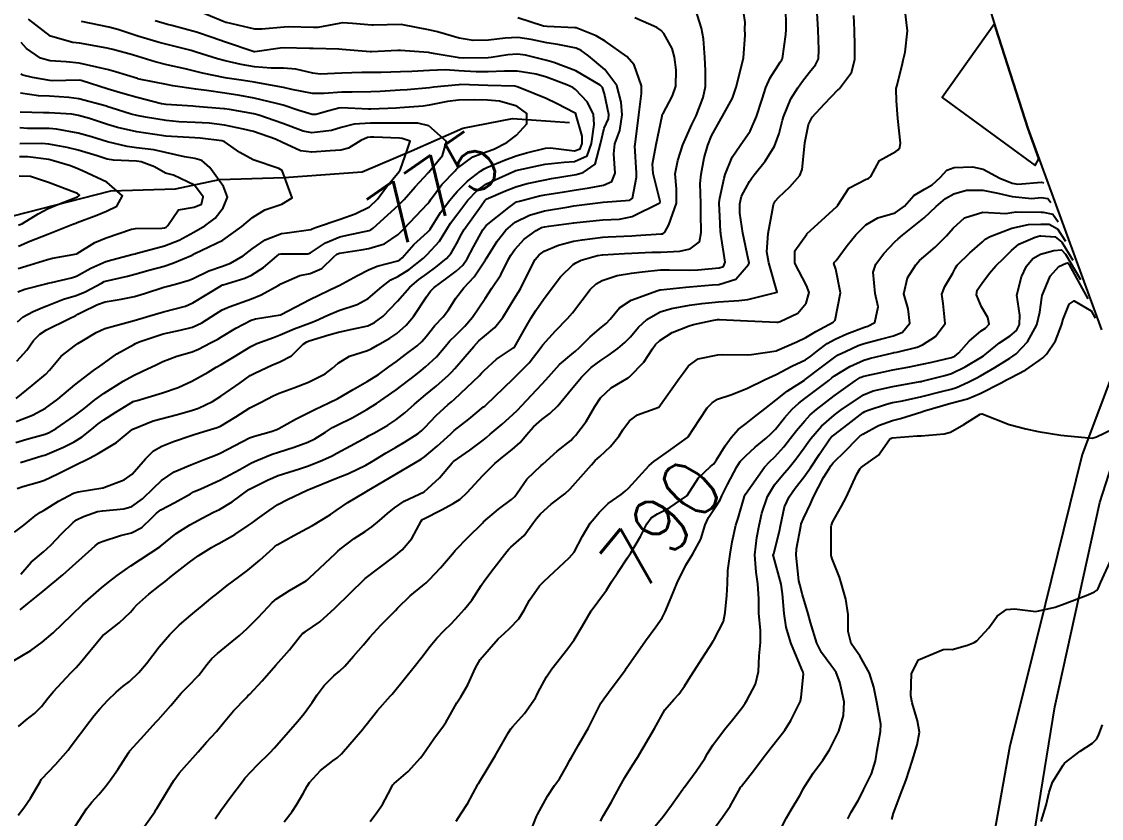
# Model space of a CAD drawing. Header units: metres. Extents: x 318500 to 325275, y 7408834 to 7428799.
# Drawn here: x 322319.3 to 322393.3, y 7422393.6 to 7422448.2 of the extents above; entities that cross this region are included whole.
import ezdxf
from ezdxf.enums import TextEntityAlignment as Align

# ---------------------------------------------------------------- set-up
doc = ezdxf.new("R2010")
doc.units = ezdxf.units.M
doc.header["$MEASUREMENT"] = 0
for name, color, linetype in [('Area', 45, 'Continuous'), ('Cotas', 45, 'Continuous'), ('Curvas de Nivel 1m', 11, 'Continuous'), ('Curvas de Nivel 5m', 15, 'Continuous'), ('Edificações', 30, 'Continuous'), ('Hidrografia', 140, 'Continuous'), ('Vias Primárias', 230, 'Continuous'), ('Vias Secundárias', 230, 'Continuous')]:
    doc.layers.add(name, color=color, linetype=linetype)
doc.styles.add('Style-STANDARD', font='STANDARD.shx')

msp = doc.modelspace()

# ---------------------------------------------------------------- linework, layer by layer
at = {"layer": 'Area'}
msp.add_lwpolyline([(322383.931, 7422454.502), (322386.035, 7422447.733), (322388.225, 7422440.897), (322393.268, 7422427.097)], dxfattribs=at)
at = {"layer": 'Curvas de Nivel 1m', "flags": 128}
for points, elevation in [([(322318.72, 7422404.399), (322319.94, 7422405.145), (322320.734, 7422405.713), (322321.466, 7422406.339), (322322.759, 7422407.578), (322323.511, 7422408.309), (322324.787, 7422409.43), (322325.265, 7422409.813), (322325.862, 7422410.279), (322326.41, 7422410.668), (322326.807, 7422410.925), (322328.789, 7422412.24), (322328.806, 7422412.255), (322329.9, 7422413.158), (322330.843, 7422413.746), (322331.141, 7422413.912), (322331.676, 7422414.202), (322332.452, 7422414.601), (322332.859, 7422414.8), (322333.736, 7422415.308), (322334.88, 7422416.16), (322336.198, 7422416.836), (322336.89, 7422417.117), (322338.357, 7422417.58), (322338.896, 7422417.757), (322339.764, 7422418.097), (322340.537, 7422418.454), (322340.909, 7422418.649), (322341.83, 7422419.157), (322342.925, 7422419.742), (322343.13, 7422419.854), (322343.486, 7422420.052), (322344.403, 7422420.573), (322344.943, 7422420.924), (322345.558, 7422421.414), (322346.221, 7422422.011), (322346.966, 7422422.643), (322347.715, 7422423.25), (322348.55, 7422423.984), (322348.768, 7422424.197), (322348.987, 7422424.441), (322349.699, 7422425.27), (322350.281, 7422425.961), (322350.631, 7422426.34), (322351.021, 7422426.673), (322351.723, 7422427.246), (322352.277, 7422427.931), (322353.053, 7422429.212), (322353.318, 7422429.656), (322353.472, 7422429.916), (322354.017, 7422430.969), (322354.491, 7422431.906), (322354.755, 7422432.244), (322355.099, 7422432.489), (322356.094, 7422432.897), (322357.109, 7422433.158), (322357.707, 7422433.265), (322359.114, 7422433.444), (322359.482, 7422433.469), (322361.116, 7422433.537), (322361.384, 7422433.548), (322363.118, 7422433.661), (322363.227, 7422433.68), (322363.379, 7422433.786), (322363.639, 7422434.296), (322364.171, 7422435.775), (322364.178, 7422436.752), (322364.086, 7422437.776), (322364.258, 7422438.699), (322364.598, 7422439.769), (322365.214, 7422441.15), (322365.417, 7422441.559), (322365.508, 7422441.757), (322365.985, 7422443.007), (322366.155, 7422443.751), (322366.152, 7422444.866), (322366.104, 7422445.752), (322366.012, 7422447.034), (322365.883, 7422447.754), (322365.326, 7422449.484)], 782), ([(322319.072, 7422393.868), (322319.479, 7422394.361), (322319.923, 7422395.024), (322320.608, 7422396.2), (322320.665, 7422396.294), (322320.71, 7422396.348), (322321.633, 7422397.327), (322322.495, 7422398.322), (322322.642, 7422398.507), (322323.986, 7422400.3), (322324.286, 7422400.675), (322324.673, 7422401.137), (322325.225, 7422401.742), (322325.784, 7422402.279), (322326.28, 7422402.691), (322326.701, 7422403.022), (322327.342, 7422403.629), (322327.858, 7422404.253), (322328.731, 7422405.38), (322329.461, 7422406.229), (322330.097, 7422406.872), (322330.758, 7422407.434), (322331.187, 7422407.782), (322331.679, 7422408.201), (322332.28, 7422408.693), (322332.784, 7422409.094), (322333.394, 7422409.578), (322334.173, 7422410.169), (322334.805, 7422410.634), (322335.641, 7422411.322), (322336.536, 7422412.143), (322336.691, 7422412.272), (322336.823, 7422412.363), (322337.948, 7422413.009), (322338.841, 7422413.482), (322339.241, 7422413.707), (322339.885, 7422414.094), (322340.48, 7422414.461), (322340.86, 7422414.722), (322341.667, 7422415.273), (322342.879, 7422416.009), (322342.909, 7422416.03), (322342.954, 7422416.059), (322344.892, 7422417.185), (322346.286, 7422418.009), (322346.672, 7422418.235), (322346.906, 7422418.394), (322347.787, 7422419.121), (322348.709, 7422419.982), (322348.821, 7422420.092), (322348.933, 7422420.192), (322349.934, 7422420.976), (322350.958, 7422421.817), (322351.031, 7422421.876), (322351.108, 7422421.948), (322352.978, 7422423.731), (322353.075, 7422423.824), (322353.168, 7422423.918), (322354.074, 7422424.829), (322354.897, 7422425.901), (322354.941, 7422425.971), (322355.013, 7422426.074), (322355.884, 7422427.031), (322356.708, 7422427.875), (322357.044, 7422428.257), (322358.265, 7422429.852), (322358.669, 7422430.243), (322359.069, 7422430.47), (322360.096, 7422430.809), (322361.078, 7422430.988), (322361.813, 7422431.074), (322363.081, 7422431.195), (322363.656, 7422431.207), (322365.081, 7422431.178), (322365.639, 7422431.197), (322367.084, 7422431.349), (322367.376, 7422431.445), (322367.507, 7422431.734), (322367.213, 7422433.644), (322367.198, 7422433.739), (322367.186, 7422433.804), (322367.131, 7422434.889), (322367.091, 7422435.74), (322367.092, 7422435.789), (322367.145, 7422436.103), (322367.428, 7422437.475), (322367.493, 7422437.735), (322367.989, 7422438.927), (322368.534, 7422439.72), (322369.21, 7422440.708), (322369.639, 7422441.704), (322370.037, 7422442.899), (322370.293, 7422443.694), (322370.586, 7422444.365), (322371.276, 7422445.439), (322371.379, 7422445.578), (322371.424, 7422445.679), (322371.653, 7422447.32), (322371.676, 7422447.676), (322371.658, 7422449.344)], 784), ([(322319.092, 7422399.93), (322319.61, 7422400.36), (322320.208, 7422400.814), (322320.674, 7422401.298), (322321.135, 7422401.892), (322321.504, 7422402.338), (322322.071, 7422402.957), (322322.71, 7422403.625), (322323.051, 7422403.979), (322323.341, 7422404.311), (322324.737, 7422406.005), (322324.872, 7422406.155), (322325.037, 7422406.287), (322325.999, 7422407.029), (322326.763, 7422407.772), (322326.991, 7422408.042), (322327.202, 7422408.264), (322328.035, 7422408.998), (322328.79, 7422409.592), (322329.158, 7422409.872), (322329.59, 7422410.228), (322330.81, 7422411.194), (322331.409, 7422411.609), (322332.32, 7422412.195), (322332.636, 7422412.379), (322332.824, 7422412.474), (322333.921, 7422413.087), (322334.843, 7422413.689), (322335.114, 7422413.889), (322335.469, 7422414.154), (322336.276, 7422414.729), (322336.865, 7422415.127), (322337.52, 7422415.481), (322338.88, 7422416.11), (322340.888, 7422416.929), (322341.701, 7422417.263), (322342.898, 7422417.828), (322343.283, 7422418.054), (322344.275, 7422418.674), (322344.915, 7422419.038), (322345.547, 7422419.394), (322346.482, 7422420.007), (322346.734, 7422420.202), (322346.936, 7422420.402), (322347.717, 7422421.224), (322348.539, 7422421.984), (322348.768, 7422422.176), (322348.964, 7422422.35), (322350.651, 7422423.955), (322350.812, 7422424.123), (322350.986, 7422424.323), (322351.85, 7422425.084), (322353.009, 7422425.864), (322353.041, 7422425.888), (322353.061, 7422425.919), (322353.779, 7422427.162), (322354.209, 7422427.908), (322354.526, 7422428.425), (322355.053, 7422429.175), (322355.585, 7422429.892), (322356.231, 7422430.725), (322357.085, 7422431.561), (322357.265, 7422431.69), (322357.646, 7422431.862), (322358.759, 7422432.181), (322359.096, 7422432.232), (322360.602, 7422432.32), (322361.098, 7422432.347), (322362.48, 7422432.418), (322363.1, 7422432.424), (322364.391, 7422432.48), (322365.103, 7422432.645), (322365.742, 7422433.122), (322365.86, 7422433.753), (322365.835, 7422435.051), (322365.822, 7422435.753), (322365.788, 7422437.126), (322365.849, 7422437.753), (322366.066, 7422438.872), (322366.304, 7422439.749), (322366.574, 7422440.378), (322367.218, 7422441.581), (322367.313, 7422441.739), (322367.997, 7422442.97), (322368.261, 7422443.725), (322368.464, 7422444.52), (322368.76, 7422445.718), (322368.859, 7422447.279), (322368.851, 7422447.717), (322368.868, 7422448.155), (322368.651, 7422449.72)], 783), ([(322318.833, 7422413.233), (322319.479, 7422413.725), (322320.255, 7422414.356), (322320.603, 7422414.604), (322320.856, 7422414.758), (322321.834, 7422415.367), (322322.874, 7422415.912), (322323.181, 7422416.01), (322324.88, 7422416.277), (322324.895, 7422416.275), (322324.939, 7422416.289), (322326.346, 7422416.815), (322326.889, 7422417.205), (322327.8, 7422418.257), (322328.352, 7422418.805), (322328.913, 7422419.137), (322329.708, 7422419.443), (322330.925, 7422419.862), (322331.191, 7422419.951), (322332.013, 7422420.204), (322332.711, 7422420.416), (322332.935, 7422420.509), (322333.986, 7422421.133), (322334.954, 7422421.749), (322335.215, 7422421.898), (322335.717, 7422422.152), (322336.537, 7422422.572), (322336.966, 7422422.764), (322337.961, 7422423.116), (322338.974, 7422423.507), (322340.104, 7422424.093), (322340.608, 7422424.464), (322340.991, 7422424.821), (322341.767, 7422425.303), (322343.004, 7422425.684), (322343.257, 7422425.806), (322343.678, 7422426.05), (322344.531, 7422426.523), (322345.022, 7422426.851), (322345.645, 7422427.407), (322346.144, 7422428.013), (322347.054, 7422429.363), (322347.313, 7422429.742), (322347.569, 7422429.995), (322348.428, 7422430.628), (322349.077, 7422431.111), (322349.529, 7422431.527), (322349.841, 7422431.969), (322350.272, 7422432.792), (322350.896, 7422433.953), (322351.123, 7422434.235), (322352.676, 7422435.468), (322353.139, 7422435.821), (322353.203, 7422435.855), (322353.414, 7422435.917), (322354.78, 7422436.269), (322355.147, 7422436.347), (322356.479, 7422436.551), (322357.152, 7422436.653), (322358.183, 7422436.826), (322359.158, 7422437.015), (322359.74, 7422437.255), (322359.969, 7422437.832), (322359.869, 7422439.154), (322359.952, 7422439.832), (322360.292, 7422440.747), (322360.436, 7422441.828), (322360.381, 7422442.68), (322360.084, 7422443.832), (322359.266, 7422444.916), (322358.145, 7422445.857), (322357.646, 7422446.226), (322357.285, 7422446.384), (322356.034, 7422446.635), (322355.289, 7422446.753), (322354.219, 7422446.982), (322353.292, 7422447.122), (322352.427, 7422447.068), (322351.29, 7422446.924), (322350.24, 7422446.916), (322349.291, 7422447.077), (322347.793, 7422447.497), (322347.294, 7422447.622), (322345.321, 7422448.008), (322345.3, 7422448.011), (322343.385, 7422447.972), (322343.299, 7422447.972), (322341.983, 7422448.073), (322341.301, 7422448.119), (322341.265, 7422448.116), (322341.071, 7422448.083), (322339.593, 7422447.808), (322339.295, 7422447.792), (322337.589, 7422447.842), (322337.295, 7422447.834), (322335.765, 7422447.683), (322335.293, 7422447.699), (322333.355, 7422448.133), (322333.299, 7422448.15), (322333.184, 7422448.192), (322331.311, 7422448.965)], 779), ([(322319.216, 7422407.912), (322319.75, 7422408.36), (322320.314, 7422408.818), (322320.783, 7422409.202), (322322.128, 7422410.33), (322322.806, 7422410.921), (322324.344, 7422412.297), (322324.614, 7422412.502), (322324.825, 7422412.606), (322326.098, 7422413.01), (322326.834, 7422413.197), (322327.539, 7422413.56), (322328.255, 7422414.249), (322328.558, 7422414.541), (322328.858, 7422414.76), (322329.81, 7422415.282), (322330.875, 7422415.877), (322331.099, 7422415.994), (322331.587, 7422416.209), (322332.886, 7422416.802), (322334.265, 7422417.54), (322334.897, 7422417.909), (322335.064, 7422417.993), (322335.434, 7422418.155), (322336.475, 7422418.575), (322336.909, 7422418.72), (322337.984, 7422419.054), (322338.919, 7422419.406), (322339.391, 7422419.635), (322340.117, 7422420.092), (322340.611, 7422420.409), (322340.937, 7422420.579), (322341.943, 7422421.073), (322342.954, 7422421.637), (322343.217, 7422421.796), (322343.611, 7422422.05), (322344.97, 7422422.989), (322346.305, 7422424.01), (322346.684, 7422424.305), (322346.988, 7422424.556), (322347.734, 7422425.258), (322348.352, 7422425.987), (322348.653, 7422426.346), (322349.021, 7422426.719), (322349.661, 7422427.34), (322350.198, 7422427.963), (322351.053, 7422429.243), (322351.52, 7422429.943), (322352.134, 7422430.874), (322352.672, 7422431.926), (322352.818, 7422432.2), (322353.1, 7422432.609), (322353.723, 7422433.302), (322354.549, 7422433.906), (322354.93, 7422434.094), (322355.123, 7422434.15), (322355.431, 7422434.203), (322357.126, 7422434.426), (322357.767, 7422434.501), (322359.128, 7422434.628), (322360.272, 7422434.685), (322361.13, 7422434.867), (322363.021, 7422435.792), (322363.053, 7422435.88), (322362.57, 7422437.799), (322362.53, 7422438.449), (322362.766, 7422439.797), (322363.183, 7422441.754), (322363.187, 7422441.79), (322363.194, 7422441.817), (322363.221, 7422441.877), (322363.904, 7422443.116), (322364.126, 7422443.777), (322364.152, 7422444.892), (322364.04, 7422445.779), (322363.877, 7422446.372), (322363.296, 7422447.391), (322363.112, 7422447.606), (322362.818, 7422447.797), (322361.309, 7422448.453)], 781), ([(322327.133, 7422392.261), (322328.436, 7422394.1), (322328.533, 7422394.241), (322328.552, 7422394.269), (322328.581, 7422394.315), (322329.313, 7422395.516), (322329.751, 7422396.223), (322330.109, 7422396.726), (322330.627, 7422397.333), (322331.05, 7422397.789), (322331.404, 7422398.202), (322331.98, 7422398.864), (322332.654, 7422399.596), (322333.148, 7422400.183), (322333.833, 7422401.012), (322334.686, 7422401.901), (322334.818, 7422402.028), (322334.942, 7422402.156), (322335.785, 7422403.062), (322336.72, 7422404.13), (322337.664, 7422405.187), (322338.395, 7422406.113), (322338.564, 7422406.291), (322338.745, 7422406.419), (322339.739, 7422407.111), (322340.769, 7422408.038), (322340.791, 7422408.059), (322340.809, 7422408.08), (322341.804, 7422409.05), (322342.799, 7422410.021), (322342.82, 7422410.039), (322342.845, 7422410.059), (322344.815, 7422411.554), (322345.368, 7422412.022), (322346.03, 7422412.814), (322346.67, 7422414.003), (322346.755, 7422414.098), (322346.852, 7422414.153), (322348.082, 7422414.768), (322348.868, 7422415.197), (322349.343, 7422415.503), (322349.831, 7422415.966), (322350.892, 7422417.123), (322351.736, 7422417.937), (322352.365, 7422418.472), (322352.915, 7422418.905), (322353.456, 7422419.381), (322353.903, 7422419.91), (322354.383, 7422420.461), (322354.946, 7422420.954), (322355.487, 7422421.357), (322356.043, 7422421.884), (322356.972, 7422423.029), (322357.66, 7422423.86), (322358.331, 7422424.509), (322358.998, 7422425.016), (322359.493, 7422425.344), (322360.154, 7422425.829), (322360.621, 7422426.219), (322361.022, 7422426.626), (322361.569, 7422427.275), (322362.133, 7422427.804), (322363.045, 7422428.328), (322363.821, 7422428.552), (322365.05, 7422428.777), (322365.899, 7422428.904), (322367.053, 7422429.021), (322368.44, 7422429.105), (322369.055, 7422429.177), (322371.06, 7422429.68), (322370.48, 7422431.689), (322370.356, 7422432.437), (322370.444, 7422433.69), (322370.733, 7422435.283), (322370.813, 7422435.685), (322370.918, 7422435.909), (322371.147, 7422436.17), (322371.931, 7422436.899), (322372.618, 7422437.666), (322372.774, 7422438.066), (322372.925, 7422439.663), (322372.954, 7422439.911), (322373.215, 7422441.155), (322373.455, 7422441.656), (322374.307, 7422442.571), (322375.249, 7422443.554), (322375.289, 7422443.59), (322375.323, 7422443.629), (322376.155, 7422444.728), (322376.384, 7422445.619), (322376.371, 7422446.537), (322376.357, 7422447.619), (322376.303, 7422448.632)], 786), ([(322332.574, 7422393.612), (322332.96, 7422394.184), (322333.652, 7422395.117), (322334.436, 7422396.163), (322334.512, 7422396.261), (322334.613, 7422396.383), (322335.475, 7422397.299), (322336.318, 7422398.135), (322336.644, 7422398.482), (322337.404, 7422399.371), (322338.084, 7422400.116), (322338.351, 7422400.427), (322338.671, 7422400.829), (322339.209, 7422401.575), (322339.551, 7422402.097), (322340.042, 7422402.747), (322340.71, 7422403.392), (322341.08, 7422403.711), (322341.446, 7422404.073), (322342.055, 7422404.739), (322342.735, 7422405.524), (322343.172, 7422406.054), (322343.918, 7422406.878), (322344.765, 7422407.714), (322344.921, 7422407.874), (322345.06, 7422408.026), (322345.922, 7422408.874), (322346.794, 7422409.584), (322347.023, 7422409.772), (322347.253, 7422409.995), (322347.994, 7422410.802), (322348.818, 7422411.767), (322349, 7422411.977), (322349.897, 7422412.901), (322350.848, 7422413.826), (322350.908, 7422413.891), (322350.958, 7422413.948), (322351.983, 7422414.814), (322352.873, 7422415.47), (322353.104, 7422415.69), (322353.265, 7422415.916), (322353.925, 7422416.874), (322354.899, 7422417.808), (322355.008, 7422417.898), (322356.005, 7422418.792), (322356.925, 7422419.525), (322357.1, 7422419.695), (322357.258, 7422419.865), (322357.985, 7422420.814), (322358.583, 7422421.846), (322358.966, 7422422.433), (322359.691, 7422423.114), (322360.853, 7422423.821), (322360.934, 7422423.867), (322360.981, 7422423.898), (322361.928, 7422424.874), (322362.526, 7422425.797), (322362.725, 7422426.084), (322363.019, 7422426.376), (322363.881, 7422426.924), (322365.034, 7422427.374), (322365.34, 7422427.453), (322366.607, 7422427.744), (322366.977, 7422427.805), (322367.041, 7422427.814), (322367.115, 7422427.813), (322369.04, 7422427.71), (322371.039, 7422427.617), (322371.096, 7422427.623), (322371.274, 7422427.678), (322372.467, 7422428.244), (322373.053, 7422428.914), (322373.252, 7422429.657), (322373.067, 7422430.14), (322372.26, 7422431.668), (322372.263, 7422432.508), (322373.084, 7422433.66), (322373.101, 7422433.679), (322373.12, 7422433.696), (322373.606, 7422434.134), (322375.139, 7422435.533), (322375.21, 7422435.629), (322375.978, 7422436.797), (322377.167, 7422437.414), (322377.309, 7422437.458), (322377.472, 7422437.597), (322378.074, 7422438.703), (322379.196, 7422439.313), (322379.357, 7422439.419), (322379.455, 7422439.576), (322379.499, 7422439.871), (322379.328, 7422441.578), (322379.238, 7422442.772), (322379.213, 7422443.58), (322379.217, 7422443.614), (322379.253, 7422443.78), (322379.62, 7422445.229), (322379.7, 7422445.574), (322379.832, 7422446.119), (322379.981, 7422447.57), (322379.798, 7422449.098)], 787), ([(322318.915, 7422419.374), (322319.68, 7422419.601), (322320.924, 7422419.944), (322321.212, 7422420.06), (322321.686, 7422420.339), (322322.943, 7422421.213), (322323.568, 7422421.693), (322324.331, 7422422.299), (322324.965, 7422422.764), (322326.28, 7422423.584), (322326.977, 7422423.965), (322327.601, 7422424.261), (322328.527, 7422424.707), (322328.99, 7422424.936), (322329.938, 7422425.288), (322331.001, 7422425.59), (322331.438, 7422425.779), (322332.251, 7422426.201), (322332.75, 7422426.458), (322333.016, 7422426.613), (322333.994, 7422427.207), (322335.034, 7422427.755), (322335.338, 7422427.854), (322337.04, 7422428.114), (322337.059, 7422428.12), (322337.102, 7422428.139), (322339.051, 7422429.178), (322340.949, 7422430.082), (322341.02, 7422430.121), (322341.061, 7422430.143), (322342.31, 7422430.829), (322343.077, 7422431.21), (322343.674, 7422431.459), (322345.087, 7422431.828), (322345.225, 7422431.89), (322345.369, 7422432.026), (322346.183, 7422432.935), (322347.117, 7422433.791), (322347.22, 7422433.898), (322347.286, 7422433.998), (322348, 7422435.122), (322348.65, 7422435.985), (322348.873, 7422436.254), (322349.149, 7422436.576), (322349.845, 7422437.284), (322350.74, 7422437.956), (322351.004, 7422438.121), (322351.174, 7422438.204), (322352.389, 7422438.724), (322353.187, 7422439.023), (322353.884, 7422439.218), (322355.195, 7422439.548), (322355.53, 7422439.56), (322357.192, 7422439.363), (322357.56, 7422439.499), (322357.695, 7422439.863), (322357.708, 7422440.366), (322357.283, 7422441.869), (322357.261, 7422441.909), (322357.221, 7422441.943), (322355.945, 7422442.604), (322355.236, 7422442.938), (322353.55, 7422443.613), (322353.247, 7422443.742), (322353.099, 7422443.774), (322351.248, 7422443.83), (322349.34, 7422443.887), (322349.249, 7422443.884), (322347.538, 7422443.705), (322347.245, 7422443.671), (322345.729, 7422443.537), (322345.242, 7422443.504), (322343.868, 7422443.423), (322343.24, 7422443.395), (322341.948, 7422443.364), (322341.239, 7422443.367), (322340.043, 7422443.293), (322339.237, 7422443.272), (322337.822, 7422443.55), (322337.243, 7422443.698), (322335.366, 7422444.041), (322335.248, 7422444.058), (322334.514, 7422444.171), (322333.395, 7422444.332), (322333.252, 7422444.36), (322331.71, 7422444.669), (322331.256, 7422444.78), (322330.51, 7422444.974), (322329.26, 7422445.249), (322328.462, 7422445.452), (322327.265, 7422445.816), (322326.915, 7422445.923), (322325.552, 7422446.296), (322325.271, 7422446.371), (322325.183, 7422446.389), (322323.276, 7422446.73), (322322.826, 7422446.777), (322321.283, 7422447.214), (322319.789, 7422448.373)], 776), ([(322319.019, 7422416.227), (322319.405, 7422416.365), (322320.547, 7422416.689), (322320.885, 7422416.813), (322321.79, 7422417.238), (322322.895, 7422417.78), (322323.962, 7422418.304), (322324.562, 7422418.638), (322324.908, 7422418.836), (322325.808, 7422419.389), (322326.879, 7422420.271), (322326.907, 7422420.294), (322326.93, 7422420.303), (322328.334, 7422420.854), (322328.942, 7422421.028), (322329.903, 7422421.273), (322330.95, 7422421.569), (322331.426, 7422421.74), (322332.38, 7422422.199), (322332.964, 7422422.558), (322334.279, 7422423.476), (322334.978, 7422423.97), (322335.095, 7422424.042), (322335.324, 7422424.157), (322336.446, 7422424.688), (322336.991, 7422424.902), (322337.805, 7422425.321), (322338.606, 7422426.116), (322338.841, 7422426.284), (322339.014, 7422426.347), (322340.354, 7422426.756), (322341.023, 7422426.948), (322341.965, 7422427.132), (322343.03, 7422427.375), (322343.495, 7422427.591), (322344.081, 7422428.044), (322345.05, 7422429.06), (322345.912, 7422430.017), (322346.528, 7422430.548), (322347.074, 7422430.939), (322347.688, 7422431.387), (322348.425, 7422431.987), (322348.734, 7422432.345), (322349.105, 7422432.99), (322349.443, 7422433.647), (322349.635, 7422433.972), (322350.782, 7422435.6), (322351.037, 7422435.952), (322351.086, 7422436.006), (322351.141, 7422436.041), (322352.462, 7422436.619), (322353.155, 7422436.895), (322353.946, 7422437.124), (322355.162, 7422437.376), (322355.605, 7422437.452), (322357.168, 7422437.72), (322357.293, 7422437.744), (322357.783, 7422437.861), (322358.586, 7422438.441), (322358.965, 7422439.844), (322359.211, 7422440.905), (322359.499, 7422441.556), (322359.528, 7422441.837), (322359.241, 7422443.25), (322359.088, 7422443.683), (322358.945, 7422443.845), (322357.264, 7422444.836), (322355.768, 7422445.397), (322355.275, 7422445.535), (322353.823, 7422445.915), (322353.281, 7422445.984), (322352.623, 7422445.93), (322351.481, 7422445.743), (322351.277, 7422445.729), (322349.546, 7422445.706), (322349.276, 7422445.725), (322347.643, 7422445.996), (322347.271, 7422446.077), (322347.181, 7422446.091), (322345.273, 7422446.234), (322345.072, 7422446.234), (322343.271, 7422446.139), (322343.193, 7422446.139), (322341.273, 7422446.304), (322341.046, 7422446.311), (322339.274, 7422446.353), (322339.028, 7422446.36), (322337.274, 7422446.4), (322337.033, 7422446.383), (322335.44, 7422446.158), (322335.291, 7422446.139), (322335.27, 7422446.14), (322335.252, 7422446.143), (322335.183, 7422446.161), (322333.279, 7422446.794), (322332.369, 7422447.119), (322331.289, 7422447.476), (322329.598, 7422447.934), (322329.297, 7422448.007), (322328.462, 7422448.253)], 778), ([(322319.244, 7422418.019), (322320.326, 7422418.356), (322320.768, 7422418.485), (322320.903, 7422418.525), (322322.177, 7422419.065), (322322.917, 7422419.434), (322323.464, 7422419.77), (322324.128, 7422420.302), (322324.563, 7422420.668), (322324.94, 7422420.941), (322325.769, 7422421.461), (322326.959, 7422422.191), (322327.017, 7422422.212), (322327.221, 7422422.266), (322328.965, 7422422.782), (322330.04, 7422423.159), (322330.974, 7422423.574), (322332.088, 7422424.203), (322332.647, 7422424.533), (322332.988, 7422424.732), (322333.902, 7422425.271), (322335.007, 7422425.956), (322335.142, 7422426.025), (322335.432, 7422426.156), (322336.578, 7422426.583), (322337.019, 7422426.752), (322337.985, 7422427.166), (322339.032, 7422427.565), (322339.432, 7422427.706), (322340.282, 7422428.091), (322341.043, 7422428.414), (322342.287, 7422428.828), (322343.052, 7422429.235), (322343.976, 7422430.046), (322344.594, 7422430.51), (322345.071, 7422430.749), (322345.868, 7422431.228), (322346.829, 7422432.004), (322346.965, 7422432.129), (322347.094, 7422432.255), (322347.927, 7422433.173), (322348.438, 7422433.987), (322348.699, 7422434.41), (322349.13, 7422434.976), (322349.886, 7422435.969), (322350.486, 7422436.624), (322351.157, 7422437.087), (322351.739, 7422437.364), (322352.961, 7422437.923), (322353.107, 7422437.985), (322353.171, 7422438.01), (322354.738, 7422438.343), (322355.178, 7422438.439), (322356.472, 7422438.59), (322357.181, 7422438.614), (322358.04, 7422439.005), (322358.355, 7422439.853), (322358.53, 7422441.167), (322358.491, 7422441.851), (322358.074, 7422442.699), (322357.245, 7422443.564), (322357.063, 7422443.688), (322356.657, 7422443.879), (322355.258, 7422444.407), (322354.562, 7422444.606), (322353.263, 7422444.805), (322352.39, 7422444.806), (322351.262, 7422444.769), (322350.448, 7422444.776), (322349.263, 7422444.839), (322348.351, 7422444.897), (322347.259, 7422444.866), (322346.035, 7422444.795), (322345.257, 7422444.777), (322343.931, 7422444.724), (322343.256, 7422444.709), (322342.609, 7422444.714), (322341.256, 7422444.67), (322339.762, 7422444.61), (322339.256, 7422444.671), (322338.086, 7422444.956), (322337.259, 7422445.02), (322336.397, 7422445.011), (322335.259, 7422445.105), (322334.349, 7422445.262), (322333.263, 7422445.508), (322332.723, 7422445.657), (322331.269, 7422446.123), (322330.933, 7422446.223), (322329.276, 7422446.638), (322328.746, 7422446.78), (322327.284, 7422447.217), (322325.915, 7422447.666), (322325.293, 7422447.835), (322323.407, 7422448.21)], 777), ([(322318.95, 7422422.392), (322320.039, 7422423.284), (322320.976, 7422424.064), (322321.236, 7422424.346), (322322.033, 7422425.296), (322323.006, 7422426.041), (322323.176, 7422426.15), (322323.441, 7422426.316), (322324.418, 7422426.904), (322325.019, 7422427.196), (322326.269, 7422427.527), (322327.025, 7422427.73), (322328.709, 7422428.245), (322328.956, 7422428.316), (322329.031, 7422428.339), (322330.546, 7422428.724), (322331.047, 7422428.935), (322333.003, 7422430.134), (322333.06, 7422430.169), (322333.12, 7422430.189), (322334.605, 7422430.629), (322335.07, 7422430.833), (322335.872, 7422431.358), (322336.788, 7422432.143), (322336.957, 7422432.276), (322337.093, 7422432.313), (322338.908, 7422432.298), (322339.094, 7422432.361), (322340.133, 7422433.066), (322341.111, 7422433.467), (322341.604, 7422433.584), (322343.118, 7422433.908), (322343.229, 7422433.948), (322343.385, 7422434.056), (322345.136, 7422435.633), (322345.512, 7422436.024), (322346.273, 7422436.893), (322347.168, 7422437.848), (322347.24, 7422437.928), (322347.294, 7422437.999), (322348.142, 7422439.034), (322348.411, 7422439.988), (322347.211, 7422441.062), (322346.454, 7422441.252), (322345.212, 7422441.257), (322344.42, 7422441.25), (322343.212, 7422441.255), (322342.099, 7422441.184), (322341.203, 7422440.955), (322340.535, 7422440.755), (322339.197, 7422440.598), (322338.606, 7422440.712), (322337.206, 7422441.231), (322335.563, 7422441.808), (322335.216, 7422441.899), (322333.542, 7422442.185), (322333.221, 7422442.232), (322333.175, 7422442.237), (322331.223, 7422442.394), (322331.04, 7422442.405), (322329.224, 7422442.523), (322328.893, 7422442.577), (322327.231, 7422443.004), (322326.237, 7422443.283), (322325.239, 7422443.589), (322323.404, 7422444.162), (322323.248, 7422444.185), (322321.436, 7422444.158), (322321.247, 7422444.172), (322320.073, 7422444.368), (322319.403, 7422444.53), (322319.252, 7422444.603)], 774), ([(322318.989, 7422424.959), (322319.666, 7422425.697), (322320.138, 7422426.359), (322320.563, 7422426.806), (322321.017, 7422427.09), (322322.556, 7422427.858), (322323.028, 7422428.086), (322323.176, 7422428.171), (322323.435, 7422428.316), (322324.515, 7422428.828), (322325.041, 7422429.006), (322326.13, 7422429.197), (322327.047, 7422429.383), (322327.725, 7422429.585), (322329.057, 7422430.013), (322329.23, 7422430.066), (322329.847, 7422430.232), (322330.797, 7422430.49), (322331.066, 7422430.607), (322332.131, 7422431.147), (322333.079, 7422431.464), (322333.612, 7422431.652), (322334.495, 7422432.169), (322335.097, 7422432.647), (322335.989, 7422433.269), (322337.113, 7422433.683), (322337.502, 7422433.746), (322339.118, 7422433.976), (322339.216, 7422434.011), (322339.447, 7422434.105), (322341.126, 7422434.68), (322342.166, 7422435.033), (322343.135, 7422435.526), (322343.691, 7422436.052), (322344.306, 7422436.889), (322345.169, 7422437.939), (322345.213, 7422437.986), (322345.235, 7422438.029), (322345.735, 7422439.479), (322345.925, 7422440.019), (322345.37, 7422440.196), (322345.202, 7422440.216), (322343.433, 7422440.287), (322343.202, 7422440.291), (322342.996, 7422440.268), (322342.547, 7422440.066), (322341.713, 7422439.546), (322341.183, 7422439.407), (322340.451, 7422439.359), (322339.182, 7422439.261), (322338.422, 7422439.361), (322337.188, 7422439.922), (322336.702, 7422440.145), (322335.198, 7422440.67), (322334.522, 7422440.848), (322333.204, 7422441.113), (322332.17, 7422441.241), (322331.206, 7422441.298), (322330.085, 7422441.353), (322329.208, 7422441.438), (322327.801, 7422441.672), (322327.213, 7422441.775), (322326.813, 7422441.875), (322325.457, 7422442.296), (322325.221, 7422442.375), (322325.119, 7422442.404), (322323.229, 7422442.924), (322322.554, 7422443.006), (322321.231, 7422443.095), (322320.466, 7422443.127), (322319.234, 7422443.303)], 773), ([(322319.023, 7422427.653), (322319.413, 7422427.979), (322320.106, 7422428.359), (322320.754, 7422428.635), (322321.036, 7422428.752), (322322.189, 7422429.187), (322323.047, 7422429.448), (322323.673, 7422429.692), (322324.797, 7422430.303), (322324.962, 7422430.4), (322325.062, 7422430.436), (322326.566, 7422430.779), (322327.069, 7422430.902), (322328.131, 7422431.197), (322329.078, 7422431.463), (322329.662, 7422431.654), (322330.991, 7422432.221), (322331.059, 7422432.251), (322331.09, 7422432.266), (322331.187, 7422432.314), (322333.1, 7422433.24), (322334.387, 7422434.171), (322335.126, 7422434.801), (322335.976, 7422435.307), (322337.136, 7422435.714), (322337.846, 7422436.129), (322337.168, 7422438.011), (322336.933, 7422438.142), (322335.176, 7422438.746), (322334.25, 7422439.243), (322333.188, 7422439.986), (322333.035, 7422440.039), (322331.545, 7422440.215), (322331.19, 7422440.24), (322331.169, 7422440.242), (322329.192, 7422440.363), (322329.06, 7422440.374), (322327.196, 7422440.652), (322325.874, 7422440.964), (322325.203, 7422441.168), (322323.957, 7422441.564), (322323.212, 7422441.782), (322322.747, 7422441.861), (322321.214, 7422441.966), (322320.816, 7422441.958), (322319.214, 7422442.003)], 772), ([(322319.05, 7422429.691), (322319.539, 7422429.886), (322321.059, 7422430.28), (322321.117, 7422430.291), (322321.355, 7422430.346), (322322.738, 7422430.652), (322323.067, 7422430.779), (322324.068, 7422431.317), (322325.082, 7422431.771), (322325.485, 7422431.893), (322326.967, 7422432.272), (322327.09, 7422432.299), (322327.135, 7422432.314), (322329.096, 7422432.852), (322330.095, 7422433.235), (322331.106, 7422433.785), (322331.855, 7422434.209), (322332.562, 7422434.755), (322333.129, 7422435.46), (322333.414, 7422436.186), (322333.151, 7422436.905), (322332.211, 7422438.204), (322331.661, 7422438.698), (322331.176, 7422438.838), (322330.466, 7422438.939), (322329.18, 7422439.249), (322328.361, 7422439.432), (322327.183, 7422439.572), (322326.555, 7422439.65), (322325.187, 7422439.979), (322324.1, 7422440.311), (322323.194, 7422440.558), (322321.696, 7422440.841), (322321.198, 7422440.882), (322319.715, 7422440.89), (322319.198, 7422440.926)], 771), ([(322319.095, 7422432.833), (322319.89, 7422433.16), (322321.103, 7422433.64), (322322.817, 7422434.324), (322323.025, 7422434.408), (322323.112, 7422434.444), (322324.468, 7422434.958), (322325.124, 7422435.219), (322325.848, 7422435.571), (322326.219, 7422436.284), (322325.154, 7422437.218), (322323.487, 7422437.995), (322323.167, 7422438.132), (322322.66, 7422438.328), (322321.509, 7422438.681), (322321.174, 7422438.754), (322319.748, 7422438.943), (322319.176, 7422438.947)], 769), ([(322337.299, 7422393.396), (322337.836, 7422394.117), (322338.142, 7422394.559), (322338.598, 7422395.342), (322338.867, 7422395.845), (322339.033, 7422396.104), (322339.786, 7422396.929), (322340.632, 7422397.578), (322340.926, 7422397.785), (322341.219, 7422398.071), (322342.657, 7422399.731), (322342.802, 7422399.905), (322342.91, 7422400.048), (322343.695, 7422401.025), (322344.591, 7422402.031), (322344.636, 7422402.086), (322344.692, 7422402.15), (322345.534, 7422403.191), (322346.205, 7422404.008), (322346.727, 7422404.683), (322347.294, 7422405.435), (322347.749, 7422405.99), (322348.24, 7422406.492), (322348.755, 7422406.995), (322349.232, 7422407.504), (322349.655, 7422407.967), (322350.151, 7422408.588), (322350.794, 7422409.578), (322351.036, 7422409.946), (322351.677, 7422410.805), (322352.554, 7422411.924), (322352.673, 7422412.072), (322352.824, 7422412.208), (322353.739, 7422413.009), (322354.379, 7422413.905), (322354.571, 7422414.186), (322354.859, 7422414.505), (322355.592, 7422415.166), (322356.524, 7422415.875), (322356.883, 7422416.199), (322358.351, 7422417.848), (322358.607, 7422418.142), (322358.909, 7422418.426), (322359.654, 7422419.097), (322360.231, 7422419.827), (322360.502, 7422420.259), (322360.946, 7422420.876), (322361.49, 7422421.274), (322362.96, 7422421.79), (322364.353, 7422423.769), (322364.62, 7422424.131), (322364.993, 7422424.643), (322365.64, 7422425.114), (322367.005, 7422425.394), (322367.338, 7422425.402), (322369.005, 7422425.39), (322369.293, 7422425.418), (322371.01, 7422425.666), (322371.045, 7422425.68), (322372.415, 7422426.271), (322373.024, 7422426.578), (322373.702, 7422426.978), (322374.896, 7422427.632), (322375.041, 7422427.759), (322375.393, 7422429.625), (322375.084, 7422431.252), (322374.951, 7422431.632), (322374.992, 7422431.731), (322375.093, 7422431.845), (322375.854, 7422432.874), (322376.456, 7422433.61), (322377.127, 7422434.299), (322377.964, 7422434.76), (322379.135, 7422435.1), (322379.788, 7422435.57), (322380.413, 7422436.299), (322381.158, 7422436.735), (322381.677, 7422437.027), (322382.219, 7422437.54), (322382.672, 7422438.041), (322383.18, 7422438.218), (322384.436, 7422438.257), (322385.179, 7422438.11), (322386.315, 7422437.483), (322387.165, 7422437.13), (322387.548, 7422437.082), (322389.166, 7422437.208), (322389.255, 7422437.185), (322389.29, 7422437.13)], 788), ([(322319.109, 7422434.266), (322319.367, 7422434.376), (322320.446, 7422435.035), (322321.126, 7422435.399), (322321.786, 7422435.685), (322323.138, 7422436.211), (322323.215, 7422436.243), (322323.285, 7422436.319), (322323.142, 7422436.424), (322322.972, 7422436.494), (322321.153, 7422437.194), (322319.93, 7422437.597), (322319.159, 7422437.629)], 768), ([(322343.192, 7422393.425), (322343.653, 7422394.039), (322344.032, 7422394.592), (322344.605, 7422395.672), (322344.728, 7422395.908), (322344.841, 7422396.027), (322345.784, 7422396.851), (322346.637, 7422397.785), (322346.732, 7422397.906), (322346.799, 7422397.998), (322347.55, 7422399.092), (322348.215, 7422399.984), (322348.398, 7422400.249), (322348.671, 7422400.721), (322349.113, 7422401.544), (322349.388, 7422401.97), (322349.883, 7422402.782), (322350.409, 7422403.955), (322350.726, 7422404.511), (322351.964, 7422405.932), (322352.359, 7422406.312), (322352.751, 7422406.658), (322353.375, 7422407.3), (322353.73, 7422407.91), (322354.095, 7422408.592), (322354.795, 7422409.555), (322355.108, 7422409.895), (322356.816, 7422411.473), (322357.149, 7422411.865), (322357.726, 7422412.967), (322358.254, 7422413.849), (322358.52, 7422414.18), (322358.861, 7422414.585), (322359.496, 7422415.209), (322360.368, 7422415.825), (322360.662, 7422416.043), (322360.884, 7422416.252), (322362.305, 7422417.799), (322362.618, 7422418.081), (322362.907, 7422418.285), (322363.784, 7422418.91), (322364.93, 7422419.727), (322364.947, 7422419.742), (322364.964, 7422419.76), (322365.74, 7422420.96), (322366.275, 7422421.747), (322366.599, 7422422.108), (322366.966, 7422422.338), (322367.891, 7422422.648), (322368.974, 7422423.071), (322370.228, 7422423.691), (322370.751, 7422423.916), (322370.985, 7422424.028), (322372.054, 7422424.61), (322373.001, 7422425.054), (322373.376, 7422425.283), (322373.826, 7422425.648), (322374.487, 7422426.169), (322375.023, 7422426.469), (322375.829, 7422426.817), (322377.035, 7422427.275), (322377.28, 7422427.354), (322377.76, 7422427.593), (322377.977, 7422428.664), (322377.775, 7422429.593), (322377.64, 7422431.036), (322377.812, 7422431.593), (322378.367, 7422432.321), (322379.113, 7422433.114), (322379.353, 7422433.34), (322379.639, 7422433.572), (322381.132, 7422434.774), (322381.944, 7422435.538), (322382.593, 7422436.084), (322383.153, 7422436.421), (322384.019, 7422436.655), (322385.157, 7422436.661), (322386.177, 7422436.463), (322387.151, 7422436.229), (322388.507, 7422436.099), (322389.151, 7422436.168), (322389.602, 7422436.093), (322389.8, 7422435.82)], 789), ([(322354.053, 7422392.418), (322354.579, 7422393.761), (322354.641, 7422393.899), (322355.335, 7422395.153), (322355.817, 7422395.882), (322356.146, 7422396.348), (322356.63, 7422397.186), (322356.872, 7422397.631), (322357.005, 7422397.865), (322357.483, 7422398.692), (322358.14, 7422399.848), (322358.314, 7422400.197), (322358.677, 7422400.945), (322358.994, 7422401.529), (322359.197, 7422401.835), (322359.839, 7422402.693), (322360.67, 7422403.821), (322360.691, 7422403.849), (322360.721, 7422403.895), (322362.04, 7422405.801), (322362.755, 7422406.764), (322363.178, 7422407.37), (322363.399, 7422407.781), (322363.803, 7422408.757), (322364.203, 7422409.769), (322364.812, 7422410.975), (322365.105, 7422411.469), (322365.294, 7422411.755), (322365.833, 7422412.752), (322366.135, 7422413.747), (322366.355, 7422414.248), (322366.869, 7422414.991), (322367.147, 7422415.465), (322367.271, 7422415.734), (322367.655, 7422416.496), (322368.304, 7422417.719), (322368.538, 7422418.083), (322368.912, 7422418.479), (322369.559, 7422419.062), (322370.297, 7422419.689), (322370.634, 7422419.985), (322370.939, 7422420.299), (322371.564, 7422421.06), (322372.099, 7422421.669), (322372.547, 7422422.082), (322372.967, 7422422.401), (322374.588, 7422423.636), (322374.808, 7422423.807), (322374.985, 7422423.936), (322376.029, 7422424.58), (322377.001, 7422425.025), (322377.443, 7422425.156), (322379.009, 7422425.532), (322379.05, 7422425.539), (322379.265, 7422425.576), (322380.659, 7422425.912), (322381.018, 7422426.065), (322381.915, 7422426.648), (322382.557, 7422427.527), (322382.436, 7422428.912), (322382.339, 7422429.531), (322382.538, 7422430.058), (322383.082, 7422430.987), (322383.267, 7422431.339), (322383.392, 7422431.517), (322384.248, 7422432.364), (322385.114, 7422433.132), (322385.31, 7422433.304), (322385.637, 7422433.492), (322387.126, 7422434.055), (322388.275, 7422434.312), (322389.129, 7422434.329), (322389.679, 7422434.336), (322390.262, 7422434.022), (322390.81, 7422433.18)], 791), ([(322358.954, 7422393.459), (322359.177, 7422393.834), (322359.7, 7422394.723), (322360.282, 7422395.823), (322360.396, 7422396.04), (322360.619, 7422396.43), (322361.161, 7422397.283), (322361.49, 7422397.807), (322362.66, 7422399.79), (322363.379, 7422401.08), (322363.989, 7422401.771), (322364.326, 7422402.136), (322364.704, 7422402.702), (322365.12, 7422403.35), (322365.385, 7422403.753), (322365.912, 7422404.565), (322366.648, 7422405.741), (322366.682, 7422405.799), (322366.742, 7422405.896), (322367.376, 7422407.115), (322367.5, 7422407.729), (322367.613, 7422408.902), (322367.649, 7422409.727), (322367.688, 7422410.606), (322367.845, 7422411.725), (322367.981, 7422412.575), (322368.235, 7422413.719), (322368.384, 7422414.19), (322368.821, 7422415.711), (322368.881, 7422415.843), (322370.197, 7422417.691), (322370.537, 7422418.054), (322370.911, 7422418.406), (322371.517, 7422419.078), (322371.97, 7422419.67), (322372.391, 7422420.213), (322372.948, 7422420.862), (322373.332, 7422421.277), (322373.752, 7422421.648), (322374.969, 7422422.577), (322376.409, 7422423.609), (322376.756, 7422423.831), (322376.985, 7422423.92), (322378.357, 7422424.219), (322378.992, 7422424.354), (322380.01, 7422424.549), (322380.998, 7422424.738), (322381.659, 7422424.881), (322383.005, 7422425.205), (322383.229, 7422425.296), (322383.499, 7422425.515), (322384.209, 7422426.321), (322385.033, 7422427.018), (322385.318, 7422427.214), (322385.578, 7422427.492), (322385.486, 7422427.935), (322385.052, 7422428.664), (322384.722, 7422429.503), (322384.764, 7422429.803), (322385.071, 7422430.261), (322385.602, 7422430.973), (322386.039, 7422431.486), (322386.574, 7422432.001), (322387.106, 7422432.535), (322387.622, 7422432.956), (322388.728, 7422433.454), (322389.039, 7422433.533), (322389.121, 7422433.534), (322390.1, 7422433.467), (322390.554, 7422433.105), (322391.32, 7422431.86)], 792), ([(322362.572, 7422392.945), (322363.253, 7422393.78), (322363.825, 7422394.538), (322364.608, 7422395.639), (322364.659, 7422395.71), (322364.699, 7422395.759), (322365.506, 7422396.872), (322366.097, 7422397.745), (322366.296, 7422398.091), (322366.649, 7422398.657), (322367.444, 7422399.728), (322367.997, 7422400.393), (322368.683, 7422401.261), (322368.865, 7422401.53), (322368.983, 7422401.706), (322369.583, 7422402.821), (322369.782, 7422403.694), (322369.821, 7422404.783), (322369.92, 7422405.692), (322369.928, 7422406.517), (322369.814, 7422407.694), (322369.796, 7422408.684), (322369.741, 7422409.696), (322369.613, 7422410.503), (322369.534, 7422411.699), (322369.659, 7422412.877), (322369.833, 7422413.695), (322370.021, 7422414.534), (322370.389, 7422415.687), (322370.888, 7422416.486), (322371.433, 7422417.136), (322371.882, 7422417.67), (322372.342, 7422418.232), (322372.92, 7422419.005), (322373.188, 7422419.394), (322373.37, 7422419.653), (322374.095, 7422420.491), (322374.954, 7422421.245), (322375.172, 7422421.411), (322375.451, 7422421.623), (322376.97, 7422422.649), (322377.638, 7422422.929), (322378.976, 7422423.211), (322380.861, 7422423.552), (322380.962, 7422423.568), (322380.98, 7422423.574), (322382.539, 7422423.975), (322382.989, 7422424.118), (322383.941, 7422424.566), (322385.006, 7422425.212), (322385.182, 7422425.323), (322385.415, 7422425.494), (322386.297, 7422426.205), (322387.028, 7422426.688), (322387.448, 7422427.05), (322387.664, 7422427.461), (322387.678, 7422428.092), (322387.466, 7422429.464), (322387.803, 7422430.736), (322388.139, 7422431.46), (322388.565, 7422431.988), (322389.103, 7422432.288), (322390.006, 7422432.537), (322390.532, 7422432.574), (322390.813, 7422432.29), (322391.83, 7422430.54)], 793), ([(322366.57, 7422392.707), (322367.328, 7422393.729), (322367.837, 7422394.475), (322368.517, 7422395.711), (322368.55, 7422395.772), (322368.612, 7422395.85), (322369.436, 7422396.89), (322370.039, 7422397.689), (322370.648, 7422398.498), (322371.171, 7422399.159), (322371.575, 7422399.671), (322372.005, 7422400.332), (322372.653, 7422401.66), (322372.664, 7422401.687), (322372.694, 7422401.946), (322372.867, 7422403.508), (322372.842, 7422403.658), (322372.8, 7422403.738), (322372.722, 7422403.894), (322371.995, 7422405.667), (322371.684, 7422406.743), (322371.541, 7422407.672), (322371.435, 7422409.029), (322371.327, 7422409.675), (322370.819, 7422411.59), (322370.796, 7422411.657), (322370.797, 7422411.68), (322370.796, 7422411.704), (322370.822, 7422411.789), (322371.213, 7422413.308), (322371.294, 7422413.676), (322371.574, 7422414.968), (322371.877, 7422415.67), (322372.305, 7422416.247), (322372.893, 7422417.006), (322373.344, 7422417.653), (322373.968, 7422418.59), (322374.675, 7422419.634), (322374.791, 7422419.773), (322374.934, 7422419.894), (322375.934, 7422420.626), (322376.958, 7422421.442), (322377.056, 7422421.502), (322377.3, 7422421.597), (322378.542, 7422422.006), (322378.965, 7422422.111), (322379.639, 7422422.242), (322380.97, 7422422.541), (322382.322, 7422422.879), (322382.975, 7422423.045), (322383.336, 7422423.157), (322384.139, 7422423.508), (322384.695, 7422423.793), (322384.987, 7422423.951), (322385.961, 7422424.52), (322387.005, 7422425.164), (322387.19, 7422425.285), (322387.425, 7422425.464), (322388.21, 7422426.265), (322388.847, 7422427.443), (322389.049, 7422428.307), (322389.187, 7422429.311), (322389.217, 7422429.438), (322389.749, 7422430.771), (322390.341, 7422431.431), (322390.852, 7422431.665), (322390.964, 7422431.68), (322391.035, 7422431.594), (322392.33, 7422429.22)], 794), ([(322375.896, 7422393.61), (322376.133, 7422394.061), (322376.599, 7422394.87), (322376.854, 7422395.351), (322376.983, 7422395.596), (322377.52, 7422396.698), (322377.787, 7422397.589), (322377.915, 7422398.319), (322378.148, 7422399.585), (322378.156, 7422400.097), (322377.884, 7422401.588), (322377.676, 7422402.619), (322377.395, 7422403.593), (322376.732, 7422404.768), (322376.371, 7422405.24), (322376.13, 7422405.609), (322375.931, 7422406.434), (322375.926, 7422407.613), (322375.757, 7422408.644), (322375.492, 7422409.62), (322375.334, 7422410.15), (322374.818, 7422411.425), (322374.772, 7422411.584), (322374.767, 7422411.631), (322374.768, 7422411.684), (322374.761, 7422413.631), (322374.774, 7422413.709), (322374.854, 7422413.919), (322375.475, 7422415.017), (322375.782, 7422415.616), (322376.51, 7422417.22), (322376.755, 7422417.602), (322376.823, 7422417.68), (322376.902, 7422417.743), (322377.993, 7422418.51), (322378.745, 7422419.582), (322378.846, 7422419.666), (322378.932, 7422419.69), (322380.66, 7422419.828), (322380.934, 7422419.844), (322382.497, 7422419.967), (322382.939, 7422420.094), (322383.854, 7422420.603), (322384.957, 7422421.313), (322385.102, 7422421.353), (322386.947, 7422420.616), (322388.081, 7422420.315), (322388.941, 7422420.142), (322390.488, 7422419.874), (322390.936, 7422419.834), (322392.643, 7422419.686), (322392.936, 7422419.769), (322394.021, 7422420.296)], 796), ([(322378.905, 7422393.575), (322379.029, 7422394.008), (322379.631, 7422395.565), (322379.894, 7422396.288), (322380.303, 7422397.555), (322380.651, 7422398.666), (322380.811, 7422399.548), (322380.671, 7422400.316), (322380.313, 7422401.556), (322380.22, 7422402.035), (322380.251, 7422403.557), (322380.729, 7422404.487), (322382.427, 7422405.215), (322382.737, 7422405.22), (322383.037, 7422405.217), (322384.105, 7422405.506), (322384.562, 7422405.683), (322384.744, 7422405.795), (322385.56, 7422406.686), (322386.126, 7422407.48), (322386.777, 7422407.955), (322387.305, 7422407.989), (322388.776, 7422407.808), (322390.098, 7422408.109), (322390.784, 7422408.363), (322392.347, 7422408.95), (322392.796, 7422409.145), (322392.939, 7422409.247), (322393.04, 7422409.386), (322393.236, 7422409.815), (322393.94, 7422411.373)], 797), ([(322389.143, 7422393.434), (322389.481, 7422394.552), (322389.692, 7422395.429), (322389.923, 7422396.124), (322390.638, 7422397.289), (322390.695, 7422397.364), (322390.749, 7422397.418), (322391.801, 7422398.254), (322392.661, 7422398.784), (322392.958, 7422399.093), (322393.099, 7422399.384), (322393.332, 7422400.036)], 798)]:
    msp.add_lwpolyline(points, dxfattribs=dict(at, elevation=elevation))
at = {"layer": 'Curvas de Nivel 5m', "flags": 128}
for points, elevation in [([(322322.561, 7422392.418), (322323.75, 7422394.302), (322324.126, 7422394.758), (322324.595, 7422395.274), (322325.063, 7422395.825), (322325.406, 7422396.282), (322325.902, 7422396.996), (322326.638, 7422398.136), (322326.695, 7422398.214), (322326.738, 7422398.269), (322327.483, 7422399.092), (322328.527, 7422400.242), (322328.59, 7422400.312), (322328.662, 7422400.395), (322329.525, 7422401.379), (322330.252, 7422402.217), (322330.467, 7422402.44), (322330.697, 7422402.664), (322331.452, 7422403.459), (322332.021, 7422404.197), (322332.338, 7422404.58), (322332.727, 7422404.926), (322334.233, 7422406.168), (322334.501, 7422406.406), (322334.747, 7422406.631), (322335.514, 7422407.394), (322336.205, 7422408.138), (322336.485, 7422408.424), (322336.778, 7422408.665), (322337.668, 7422409.245), (322338.797, 7422409.912), (322338.91, 7422409.996), (322339.03, 7422410.107), (322340.817, 7422411.788), (322340.967, 7422411.93), (322341.136, 7422412.077), (322342.101, 7422412.797), (322342.838, 7422413.281), (322343.3, 7422413.597), (322343.827, 7422414.045), (322344.381, 7422414.514), (322344.863, 7422414.911), (322345.52, 7422415.371), (322346.88, 7422416), (322347.926, 7422416.953), (322348.798, 7422417.981), (322348.846, 7422418.036), (322348.901, 7422418.076), (322350.01, 7422418.867), (322350.924, 7422419.548), (322351.146, 7422419.727), (322351.403, 7422419.943), (322352.224, 7422420.648), (322352.951, 7422421.292), (322353.271, 7422421.601), (322353.568, 7422421.914), (322354.242, 7422422.633), (322354.975, 7422423.399), (322355.413, 7422423.894), (322356.161, 7422424.714), (322357.003, 7422425.426), (322357.248, 7422425.625), (322357.498, 7422425.863), (322358.246, 7422426.627), (322359.032, 7422427.273), (322359.348, 7422427.525), (322359.62, 7422427.834), (322360.263, 7422428.613), (322361.053, 7422429.127), (322362.879, 7422429.793), (322363.025, 7422429.826), (322363.061, 7422429.833), (322364.81, 7422430.018), (322365.064, 7422430.039), (322366.637, 7422430.174), (322367.067, 7422430.21), (322368.223, 7422430.573), (322369.088, 7422431.566), (322369.133, 7422431.666), (322369.132, 7422431.709), (322369.093, 7422431.879), (322368.708, 7422433.716), (322368.509, 7422435.095), (322368.5, 7422435.72), (322368.617, 7422436.249), (322369.163, 7422437.266), (322369.347, 7422437.528), (322369.489, 7422437.705), (322370.236, 7422438.643), (322370.889, 7422439.685), (322371.209, 7422440.55), (322371.429, 7422441.467), (322371.487, 7422441.677), (322371.989, 7422442.922), (322372.465, 7422443.668), (322372.805, 7422444.116), (322373.266, 7422444.737), (322373.679, 7422445.248), (322373.883, 7422445.651), (322373.915, 7422446.279), (322373.862, 7422447.652), (322373.78, 7422449.197)], 785), ([(322319.258, 7422410.365), (322319.975, 7422411.192), (322320.815, 7422411.899), (322321.307, 7422412.343), (322322.039, 7422413.125), (322322.844, 7422413.91), (322323.079, 7422414.084), (322323.552, 7422414.309), (322324.505, 7422414.645), (322324.856, 7422414.71), (322326.306, 7422414.828), (322326.861, 7422415.006), (322327.594, 7422415.534), (322328.348, 7422416.248), (322328.885, 7422416.773), (322329.758, 7422417.365), (322330.896, 7422417.85), (322331.818, 7422418.206), (322332.588, 7422418.511), (322332.907, 7422418.653), (322333.914, 7422419.176), (322334.923, 7422419.691), (322335.261, 7422419.82), (322336.404, 7422420.145), (322336.798, 7422420.275), (322336.933, 7422420.347), (322338.081, 7422420.984), (322338.95, 7422421.421), (322339.406, 7422421.65), (322340.345, 7422422.089), (322340.963, 7422422.406), (322342.021, 7422423.018), (322342.975, 7422423.552), (322343.749, 7422424.048), (322344.461, 7422424.565), (322344.994, 7422424.939), (322345.618, 7422425.403), (322346.406, 7422426.009), (322346.723, 7422426.296), (322347.02, 7422426.65), (322347.622, 7422427.403), (322348.178, 7422427.989), (322348.563, 7422428.467), (322349.053, 7422429.276), (322349.596, 7422429.972), (322350.299, 7422430.734), (322351.089, 7422431.896), (322351.11, 7422431.929), (322351.121, 7422431.95), (322351.88, 7422433.167), (322352.469, 7422433.93), (322353.125, 7422434.469), (322354.097, 7422434.943), (322355.133, 7422435.237), (322356.793, 7422435.531), (322357.137, 7422435.582), (322359.14, 7422435.84), (322360.98, 7422435.984), (322361.144, 7422436.111), (322361.435, 7422437.547), (322361.436, 7422437.816), (322361.32, 7422439.696), (322361.327, 7422439.818), (322361.358, 7422439.974), (322361.585, 7422441.815), (322361.772, 7422443.282), (322361.771, 7422443.812), (322361.271, 7422445.251), (322360.771, 7422445.825), (322359.29, 7422446.872), (322358.676, 7422447.231), (322357.299, 7422447.77), (322357.21, 7422447.783), (322355.3, 7422447.859), (322355.064, 7422447.902), (322353.308, 7422448.454)], 780), ([(322318.934, 7422420.811), (322320.052, 7422421.246), (322320.944, 7422421.722), (322321.786, 7422422.338), (322322.97, 7422423.321), (322324.247, 7422424.307), (322324.677, 7422424.61), (322324.988, 7422424.84), (322325.84, 7422425.444), (322327.007, 7422426.096), (322327.12, 7422426.157), (322327.358, 7422426.265), (322329.016, 7422426.814), (322330.178, 7422427.069), (322331.026, 7422427.274), (322331.67, 7422427.571), (322332.614, 7422428.196), (322333.043, 7422428.456), (322333.538, 7422428.676), (322335.051, 7422429.227), (322335.721, 7422429.485), (322336.887, 7422430.142), (322336.991, 7422430.211), (322337.062, 7422430.257), (322338.381, 7422430.809), (322339.073, 7422430.959), (322339.881, 7422431.295), (322340.694, 7422432.086), (322340.906, 7422432.269), (322341.094, 7422432.339), (322342.578, 7422432.585), (322343.099, 7422432.673), (322344.158, 7422432.99), (322345.114, 7422433.629), (322345.316, 7422433.828), (322345.504, 7422434.024), (322347.138, 7422435.754), (322347.247, 7422435.891), (322347.317, 7422435.998), (322348.106, 7422437.041), (322349.001, 7422437.982), (322349.086, 7422438.066), (322349.173, 7422438.158), (322350.208, 7422438.941), (322351.19, 7422439.314), (322351.661, 7422439.475), (322352.552, 7422439.93), (322353.205, 7422440.432), (322353.911, 7422441.215), (322353.927, 7422441.913), (322353.227, 7422442.416), (322352.044, 7422442.749), (322351.233, 7422442.825), (322350.356, 7422442.84), (322349.233, 7422442.821), (322348.486, 7422442.733), (322347.227, 7422442.473), (322346.815, 7422442.417), (322345.224, 7422442.296), (322344.973, 7422442.284), (322343.222, 7422442.204), (322343.081, 7422442.202), (322341.223, 7422442.289), (322341.031, 7422442.275), (322340.345, 7422442.093), (322339.477, 7422441.845), (322339.216, 7422441.841), (322338.304, 7422442.124), (322337.225, 7422442.479), (322336.767, 7422442.604), (322335.232, 7422442.972), (322334.261, 7422443.148), (322333.237, 7422443.298), (322331.971, 7422443.477), (322331.24, 7422443.579), (322329.663, 7422443.816), (322329.245, 7422443.887), (322327.377, 7422444.268), (322327.274, 7422444.294), (322327.25, 7422444.298), (322325.736, 7422444.774), (322325.256, 7422444.902), (322324.47, 7422445.095), (322323.26, 7422445.359), (322322.369, 7422445.441), (322321.262, 7422445.512), (322320.613, 7422445.709), (322319.649, 7422446.374), (322319.276, 7422446.776)], 775), ([(322319.074, 7422431.306), (322319.9, 7422431.545), (322321.083, 7422431.905), (322321.435, 7422431.994), (322323.09, 7422432.306), (322323.118, 7422432.32), (322324.337, 7422433.069), (322325.101, 7422433.408), (322326.831, 7422433.998), (322327.108, 7422434.048), (322328.927, 7422434.061), (322329.109, 7422434.092), (322329.213, 7422434.134), (322329.321, 7422434.238), (322330.051, 7422435.305), (322331.129, 7422435.497), (322331.633, 7422435.712), (322331.743, 7422436.211), (322331.152, 7422437.007), (322329.715, 7422437.681), (322329.164, 7422437.827), (322328.417, 7422438.251), (322327.504, 7422438.596), (322327.174, 7422438.642), (322325.602, 7422438.721), (322325.175, 7422438.795), (322324.48, 7422439.004), (322323.181, 7422439.395), (322322.437, 7422439.585), (322321.185, 7422439.817), (322320.694, 7422439.866), (322319.184, 7422439.83)], 770), ([(322349.081, 7422393.459), (322349.402, 7422393.962), (322349.875, 7422394.676), (322350.563, 7422395.951), (322350.579, 7422395.982), (322350.611, 7422396.034), (322351.339, 7422397.229), (322351.748, 7422397.933), (322352.656, 7422399.512), (322352.812, 7422399.765), (322352.946, 7422399.917), (322353.76, 7422400.823), (322354.501, 7422401.902), (322354.568, 7422402.025), (322354.696, 7422402.277), (322355.261, 7422403.343), (322355.63, 7422403.886), (322356.734, 7422405.285), (322357.15, 7422405.864), (322357.729, 7422406.83), (322358.313, 7422407.847), (322358.779, 7422408.466), (322359.365, 7422409.26), (322359.72, 7422409.831), (322360.148, 7422410.485), (322360.817, 7422411.486), (322361.039, 7422411.817), (322361.705, 7422412.939), (322362.132, 7422413.801), (322362.441, 7422414.212), (322362.861, 7422414.507), (322363.707, 7422414.938), (322364.88, 7422415.729), (322364.896, 7422415.744), (322364.9, 7422415.76), (322365.675, 7422416.969), (322366.486, 7422417.744), (322366.718, 7422417.927), (322366.907, 7422418.189), (322367.495, 7422419.158), (322367.908, 7422419.725), (322368.391, 7422420.265), (322368.945, 7422420.69), (322369.519, 7422421.134), (322370.22, 7422421.691), (322370.966, 7422422.284), (322371.744, 7422422.901), (322372.929, 7422423.661), (322372.961, 7422423.679), (322372.98, 7422423.691), (322374.092, 7422424.545), (322375.004, 7422425.233), (322375.248, 7422425.385), (322375.731, 7422425.619), (322376.609, 7422426.013), (322377.018, 7422426.156), (322378.149, 7422426.462), (322379.027, 7422426.695), (322379.655, 7422426.946), (322380.138, 7422427.564), (322380.024, 7422428.539), (322379.738, 7422429.57), (322379.989, 7422430.654), (322380.55, 7422431.558), (322380.803, 7422431.846), (322381.098, 7422432.094), (322381.885, 7422432.762), (322382.667, 7422433.527), (322383.125, 7422434.06), (322383.885, 7422434.76), (322385.137, 7422435.157), (322386.721, 7422435.062), (322387.137, 7422435.134), (322387.428, 7422435.176), (322389.137, 7422435.144), (322389.28, 7422435.161), (322389.944, 7422435.018), (322390.31, 7422434.5)], 790), ([(322371.323, 7422392.922), (322371.708, 7422393.669), (322372.031, 7422394.223), (322372.603, 7422395.209), (322372.764, 7422395.502), (322372.85, 7422395.656), (322373.535, 7422396.737), (322374.19, 7422397.637), (322374.647, 7422398.333), (322375.273, 7422399.621), (322375.604, 7422400.689), (322375.645, 7422401.616), (322375.354, 7422402.977), (322375.106, 7422403.624), (322374.953, 7422403.857), (322374.725, 7422404.133), (322374.095, 7422405.001), (322373.782, 7422405.644), (322373.351, 7422407.061), (322373.185, 7422407.654), (322372.789, 7422408.945), (322372.606, 7422409.662), (322372.554, 7422409.91), (322372.355, 7422411.665), (322372.383, 7422412.108), (322372.672, 7422413.662), (322372.708, 7422413.806), (322372.858, 7422414.167), (322373.341, 7422415.185), (322373.548, 7422415.65), (322374.236, 7422416.983), (322374.64, 7422417.634), (322374.745, 7422417.789), (322374.905, 7422417.988), (322375.735, 7422418.8), (322376.506, 7422419.606), (322376.73, 7422419.806), (322376.935, 7422419.949), (322377.99, 7422420.544), (322378.95, 7422420.883), (322379.5, 7422421.023), (322380.959, 7422421.471), (322381.012, 7422421.497), (322381.145, 7422421.547), (322382.966, 7422422.084), (322384.099, 7422422.379), (322384.972, 7422422.726), (322386.406, 7422423.479), (322386.776, 7422423.68), (322386.985, 7422423.788), (322388.097, 7422424.349), (322389.003, 7422424.994), (322389.253, 7422425.191), (322389.498, 7422425.435), (322390.119, 7422426.334), (322390.543, 7422427.425), (322390.647, 7422427.821), (322391.054, 7422428.865), (322391.398, 7422429.073), (322392.555, 7422428.391), (322392.84, 7422427.9)], 795)]:
    msp.add_lwpolyline(points, dxfattribs=dict(at, elevation=elevation))
at = {"layer": 'Edificações'}
msp.add_lwpolyline([(322385.939, 7422448.042), (322382.36, 7422443.009), (322388.735, 7422438.362), (322388.988, 7422438.808), (322388.225, 7422440.897), (322386.035, 7422447.733)], close=True, dxfattribs=at)
at = {"layer": 'Hidrografia'}
msp.add_lwpolyline([(322318.747, 7422434.906), (322325.43, 7422436.613), (322329.86, 7422436.743), (322332.858, 7422437.394), (322337.288, 7422437.525), (322342.631, 7422437.915), (322346.019, 7422439.348), (322349.537, 7422440.911), (322352.925, 7422441.562), (322356.834, 7422441.302)], dxfattribs=at)
at = {"layer": 'Vias Primárias'}
for points in [[(323715.644, 7420145.548, 0), (323709.04, 7420132.939)], [(323831.088, 7420001.787, 0), (323833.844, 7420008.443, 0.220888)]]:
    msp.add_lwpolyline(points, format="xyb", dxfattribs=at)
at = {"layer": 'Vias Secundárias'}
msp.add_lwpolyline([(322394.292, 7422424.81), (322391.942, 7422418.569), (322388.976, 7422406.52), (322387.001, 7422398.612), (322385.915, 7422392.594), (322385.323, 7422387.958), (322387.89, 7422387.76), (322390.078, 7422401.29), (322393.153, 7422415.279), (322395.411, 7422422.31)], dxfattribs=at)

# ---------------------------------------------------------------- texts
at = {"layer": 'Cotas', "style": 'Style-STANDARD'}
for s, rotation, p in [('775', 35.00352, (322347.568, 7422436.803, 775)), ('790', 51.13098, (322363.153, 7422413.803, 790))]:
    msp.add_text(s, height=4, rotation=rotation, dxfattribs=at).set_placement(p, align=Align.MIDDLE_CENTER)

doc.saveas('drawing.dxf')
